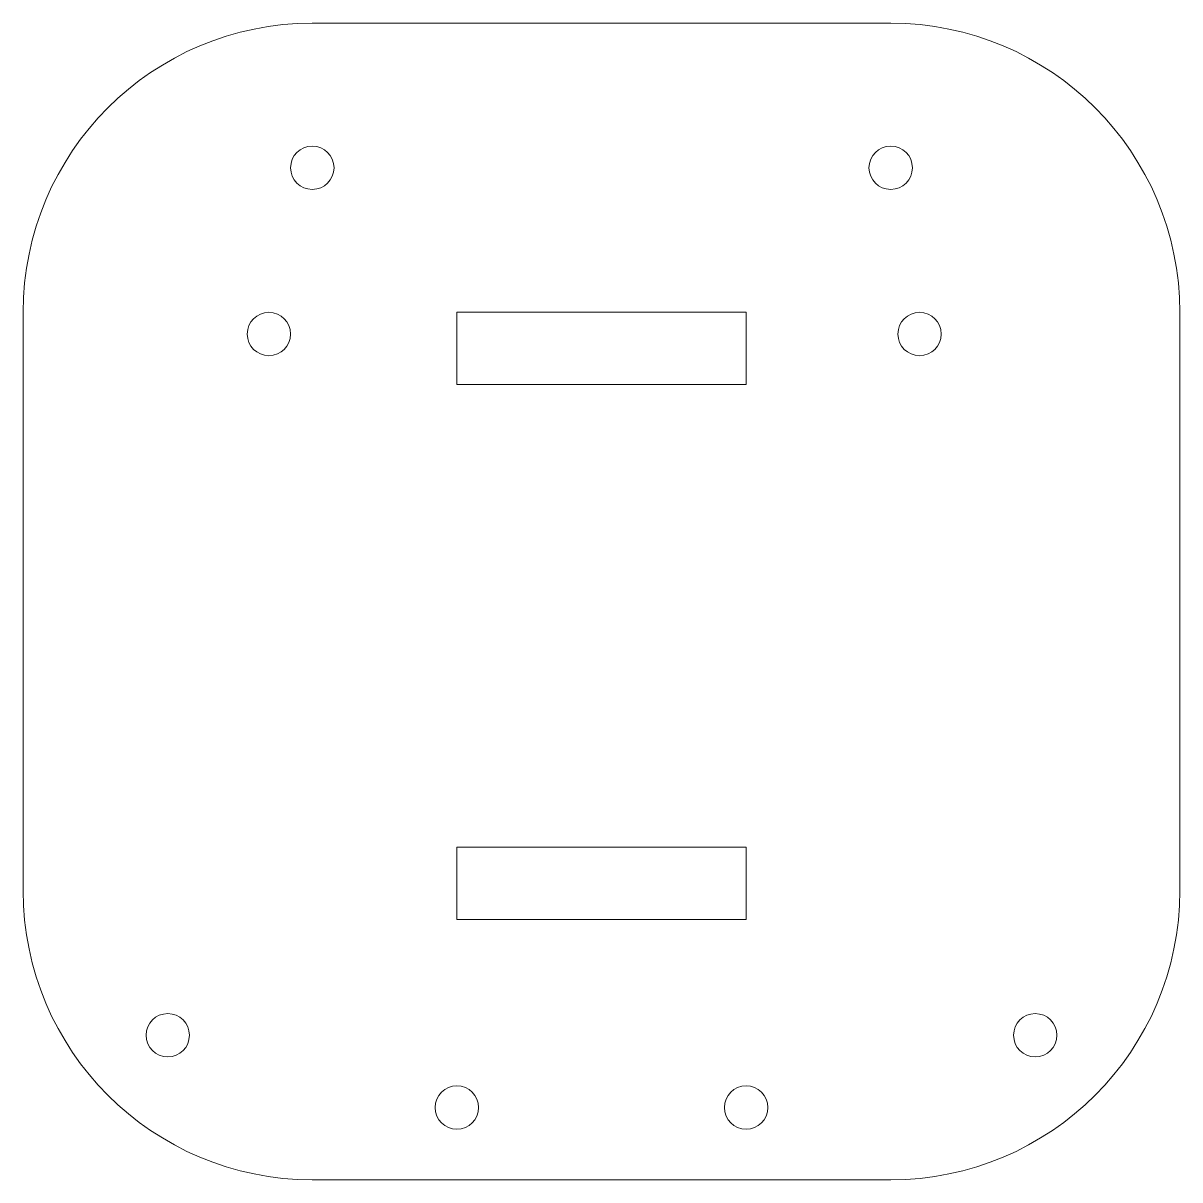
# Model space of a CAD drawing. Header units: millimetres. Extents: x 0 to 80, y 0 to 80.
import ezdxf

# ---------------------------------------------------------------- set-up
doc = ezdxf.new("R2010")
doc.units = ezdxf.units.MM

msp = doc.modelspace()

# ---------------------------------------------------------------- linework, layer by layer
at = {"color": 7, "linetype": 'Continuous', "lineweight": 15}
for p, q in [((60, 80), (20, 80)), ((0, 60), (0, 20)), ((50, 60), (30, 60)), ((30, 60), (30, 55)), ((50, 55), (50, 60)), ((80, 20), (80, 60)), ((30, 55), (50, 55)), ((50, 23), (30, 23)), ((30, 23), (30, 18)), ((50, 18), (50, 23)), ((30, 18), (50, 18)), ((20, 0), (60, 0))]:
    msp.add_line(p, q, dxfattribs=at)
for centre in [(20, 70), (60, 70), (62, 58.5), (17, 58.5), (10, 10), (70, 10), (30, 5), (50, 5)]:
    msp.add_circle(centre, 1.5, dxfattribs=at)
for centre, start, end in [((20, 60), 90, 180), ((60, 60), 0, 90), ((20, 20), 180, 270), ((60, 20), 270, 0)]:
    msp.add_arc(centre, 20, start, end, dxfattribs=at)

doc.saveas('drawing.dxf')
